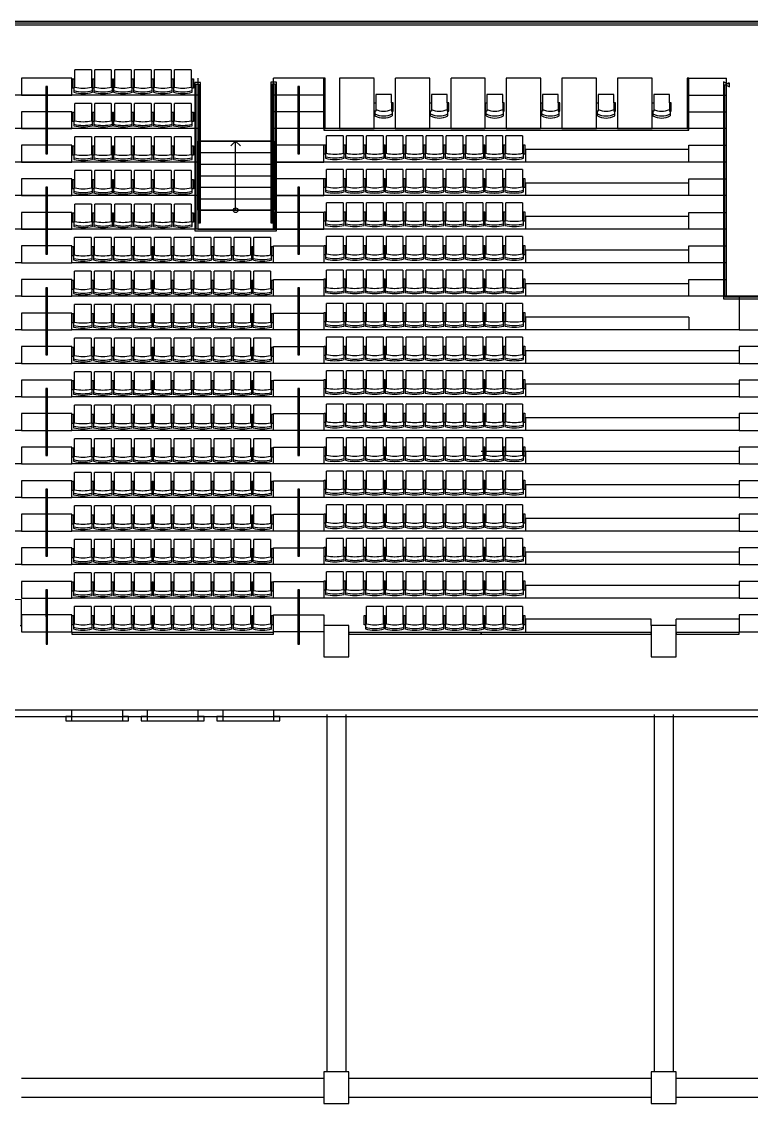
# Model space of a CAD drawing. Header units: inches. Extents: x -2562 to 2562, y 45 to 1163.
# Drawn here: x 168 to 864, y 45 to 1077 of the extents above; entities that cross this region are included whole.
import ezdxf

# ---------------------------------------------------------------- set-up
doc = ezdxf.new("R2010")
doc.units = ezdxf.units.IN
doc.header["$LTSCALE"] = 10
doc.header["$MEASUREMENT"] = 0
doc.linetypes.add('HIDDEN2', pattern=[0.1875, 0.125, -0.0625])
doc.layers.get('0').update_dxf_attribs({"linetype": 'CONTINUOUS'})
doc.layers.add('A-FLOR', color=3, linetype='CONTINUOUS')
doc.layers.add('A-WALL', color=5, linetype='CONTINUOUS')

# ---------------------------------------------------------------- blocks, each defined once
blk = doc.blocks.new('WHCHCOMPlow')
for p, q in [((49.6, 32.4), (34.6, 32.4)), ((34.6, 32.4), (34.6, 24.5)), ((49.6, 24.5), (49.6, 32.4)), ((33.9, 12), (33.9, 16.5)), ((50.4, 12), (50.4, 16.5))]:
    blk.add_line(p, q)
at = {"linetype": 'HIDDEN2', "ltscale": 0.5}
blk.add_lwpolyline([(33, 0), (33, 48), (0, 48), (0, 0)], close=True, dxfattribs=at)
for points in [[(34.6, 16.5), (33.1, 16.5), (33.1, 24.5), (34.6, 24.5)], [(49.6, 16.5), (51.1, 16.5), (51.1, 24.5), (49.6, 24.5)]]:
    blk.add_lwpolyline(points, close=True)
for centre, radius, start, end in [((42.1, 30), 18, 242.7363, 297.2292), ((42.1, 28), 18, 242.7363, 297.2292), ((42.1, 33.9), 17.4, 244.4325, 295.5332)]:
    blk.add_arc(centre, radius, start, end)
blk = doc.blocks.new('_Small')
at = {"color": 0, "linetype": 'ByBlock', "lineweight": -2}
blk.add_circle((0, 0), 0.25, dxfattribs=at)
blk = doc.blocks.new('AecRight')
at = {"color": 0, "linetype": 'ByBlock', "lineweight": -2}
for p, q in [((0, 0), (-0.5, 0.5)), ((-0.5, -0.5), (0, 0))]:
    blk.add_line(p, q, dxfattribs=at)
blk = doc.blocks.new('SeatA')
for p, q in [((7.9, 0), (-7.9, 0)), ((-7.9, -16.5), (-7.9, 0)), ((7.9, 0), (7.9, -16.5)), ((-10.1, -17.4), (-10.1, -8.5)), ((-10.1, -8.5), (-8.9, -8.5)), ((-8.9, -8.5), (-8.9, -17.4)), ((8.9, -8.5), (10.1, -8.5)), ((8.9, -17.4), (8.9, -8.5)), ((10.1, -8.5), (10.1, -17.4)), ((-8.9, -17.4), (-10.1, -17.4)), ((-7.9, -16.5), (-8.9, -16.5)), ((-8.9, -17.4), (-8.9, -21.4)), ((8.9, -16.5), (7.9, -16.5)), ((8.9, -21.4), (8.9, -16.5)), ((10.1, -17.4), (8.9, -17.4))]:
    blk.add_line(p, q)
for centre, radius, start, end in [((0.4, 17), 38, 255.7532, 269.331), ((0.4, 22.4), 39.9, 257.9002, 269.354), ((-0.4, 22.4), 39.9, 270.646, 282.0998), ((-0.4, 17), 38, 270.669, 284.2468), ((0.4, 17.5), 40, 256.4758, 269.3631), ((-0.4, 17.5), 40, 270.6369, 283.5242)]:
    blk.add_arc(centre, radius, start, end)

msp = doc.modelspace()

# ---------------------------------------------------------------- linework, layer by layer
at = {"layer": 'A-FLOR', "linetype": 'Continuous', "lineweight": -3}
for p, q in [((2208, 1075.5), (-2208, 1075.5)), ((-2208, 1074), (2208, 1074)), ((456, 1023), (456, 975)), ((457.5, 1023), (456, 1023)), ((457.5, 975), (457.5, 1023)), ((802.5, 1023), (802.5, 975)), ((804, 1023), (802.5, 1023)), ((804, 975), (804, 1023)), ((191.2, 1015), (191.2, 951)), ((192.7, 1015), (191.2, 1015)), ((192.7, 951), (192.7, 1015)), ((338.5, 1019), (333, 1019)), ((333, 1019), (333, 877.5)), ((334.5, 879), (334.5, 1017.5)), ((334.5, 1017.5), (337, 1017.5)), ((337, 1017.5), (337, 885)), ((338.5, 885), (338.5, 1019)), ((411, 1019.1), (405.5, 1019.1)), ((405.5, 1019.1), (405.5, 885)), ((407, 885), (407, 1017.6)), ((407, 1017.6), (409.5, 1017.6)), ((409.5, 1017.6), (409.5, 879)), ((411, 877.5), (411, 1019.1)), ((431.3, 1015), (431.3, 951)), ((432.8, 1015), (431.3, 1015)), ((432.8, 951), (432.8, 1015)), ((841.3, 1017.2), (837, 1019.5)), ((837, 1019.5), (837, 812.7)), ((838.5, 814.2), (838.5, 1017)), ((838.5, 1017), (842.8, 1014.7)), ((842.8, 1018.2), (841.3, 1018.2)), ((841.3, 1018.2), (841.3, 1017.2)), ((842.8, 1014.7), (842.8, 1018.2)), ((804, 975), (456, 975)), ((456, 975), (456, 973.5)), ((456, 975), (457.5, 975)), ((456, 973.5), (804, 973.5)), ((802.5, 975), (804, 975)), ((804, 973.5), (804, 975)), ((372, 897, -306), (372, 963, -306)), ((191.2, 951), (192.7, 951)), ((431.3, 951), (432.8, 951)), ((191.2, 919), (191.2, 855)), ((192.7, 919), (191.2, 919)), ((192.7, 855), (192.7, 919)), ((431.3, 919), (431.3, 855)), ((432.8, 919), (431.3, 919)), ((432.8, 855), (432.8, 919)), ((333, 877.5), (411, 877.5)), ((409.5, 879), (334.5, 879)), ((337, 885), (338.5, 885)), ((405.5, 885), (407, 885)), ((191.2, 855), (192.7, 855)), ((431.3, 855), (432.8, 855)), ((191.2, 823), (191.2, 759)), ((192.7, 823), (191.2, 823)), ((192.7, 759), (192.7, 823)), ((431.3, 823), (431.3, 759)), ((432.8, 823), (431.3, 823)), ((432.8, 759), (432.8, 823)), ((837, 812.7), (915, 812.7)), ((913.5, 814.2), (838.5, 814.2)), ((191.2, 759), (192.7, 759)), ((431.3, 759), (432.8, 759)), ((191.2, 727), (191.2, 663)), ((192.7, 727), (191.2, 727)), ((192.7, 663), (192.7, 727)), ((431.3, 727), (431.3, 663)), ((432.8, 727), (431.3, 727)), ((432.8, 663), (432.8, 727)), ((191.2, 663), (192.7, 663)), ((431.3, 663), (432.8, 663)), ((191.2, 631), (191.2, 567)), ((192.7, 631), (191.2, 631)), ((192.7, 567), (192.7, 631)), ((431.3, 631), (431.3, 567)), ((432.8, 631), (431.3, 631)), ((432.8, 567), (432.8, 631)), ((191.2, 567), (192.7, 567)), ((431.3, 567), (432.8, 567)), ((191.2, 535), (191.3, 483)), ((192.7, 535), (191.2, 535)), ((192.8, 483), (192.7, 535)), ((431.3, 535), (431.3, 483)), ((432.8, 535), (431.3, 535)), ((432.8, 483), (432.8, 535)), ((168, 525.5), (-168, 526.3)), ((168, 501), (168, 525.5)), ((166.5, 501), (168, 501)), ((408, 494.2), (216, 494.2)), ((216, 494.2), (216, 492.7)), ((216, 492.7), (408, 492.7)), ((408, 492.7), (408, 494.2)), ((606.2, 494.2), (480, 494.2)), ((480, 494.2), (480, 492.7)), ((480, 492.7), (606.2, 492.7)), ((768, 494.2), (606.2, 494.2)), ((606.2, 494.2), (606.2, 492.7)), ((606.2, 492.7), (606.2, 494.2)), ((606.2, 492.7), (768, 492.7)), ((768, 492.7), (768, 494.2)), ((852, 494.2), (792, 494.2)), ((792, 494.2), (792, 492.7)), ((792, 492.7), (852, 492.7)), ((852, 492.7), (852, 494.2)), ((191.3, 483), (192.8, 483)), ((431.3, 483), (432.8, 483))]:
    msp.add_line(p, q, dxfattribs=at)
at = {"layer": 'A-FLOR'}
for p, q in [((336, 1007), (-336, 1007)), ((336, 975), (-336, 975)), ((804, 955), (648.2, 955)), ((648.2, 955), (648.2, 943)), ((336, 943), (-336, 943)), ((840, 943), (408, 943)), ((606.2, 943), (444.1, 943)), ((804, 923), (648.2, 923)), ((648.2, 923), (648.2, 911)), ((336, 911), (-336, 911)), ((606.2, 911), (408, 911)), ((840, 911), (606.2, 911)), ((804, 891), (648.2, 891)), ((648.2, 891), (648.2, 880)), ((336, 879), (-392.8, 879)), ((606.2, 879), (408, 879)), ((840, 879), (606.2, 879)), ((804, 859), (648.2, 859)), ((648.2, 859), (648.2, 847)), ((168, 847), (-181.4, 847)), ((606.3, 847), (216, 847)), ((840, 847), (606.2, 847)), ((804, 827), (648.2, 827)), ((648.2, 827), (648.2, 815)), ((168, 815), (-181.4, 815)), ((606.2, 815), (216, 815)), ((912, 815), (606.2, 815)), ((804, 795), (648.2, 795)), ((648.2, 795), (648.2, 783)), ((804, 795), (804, 783)), ((168, 783), (-181.6, 783)), ((606.2, 783), (216, 783)), ((852, 783), (606.2, 783)), ((852, 763), (648.2, 763)), ((648.2, 763), (648.2, 751)), ((168, 751), (-181.6, 751)), ((606.2, 751), (216, 751)), ((852, 751), (606.2, 751)), ((852, 731), (648.2, 731)), ((648.2, 731), (648.2, 719)), ((168, 719), (-181.6, 719)), ((606.2, 719), (216, 719)), ((852, 719), (606.2, 719)), ((852, 699), (648.2, 699)), ((648.2, 699), (648.2, 687)), ((168, 687), (-181.6, 687)), ((606.2, 687), (216, 687)), ((852, 687), (606.2, 687)), ((852, 667), (606.2, 667)), ((648.2, 667), (648.2, 655)), ((168, 655), (-181.6, 655)), ((606.2, 655), (216, 655)), ((852, 655), (606.2, 655)), ((852, 635), (648.2, 635)), ((648.2, 635), (648.2, 623)), ((168, 623), (-181.6, 623)), ((606.2, 623), (216, 623)), ((852, 623), (606.2, 623)), ((852, 603), (648.2, 603)), ((648.2, 603), (648.2, 591)), ((168, 591), (-181.6, 591)), ((606.2, 591), (216, 591)), ((852, 591), (606.2, 591)), ((852, 571), (648.2, 571)), ((648.2, 571), (648.2, 559)), ((168, 559), (-181.6, 559)), ((606.2, 559), (216, 559)), ((852, 559), (606.2, 559)), ((852, 539), (648.2, 539)), ((648.2, 539), (648.2, 527)), ((606.2, 527), (216, 527)), ((852, 527), (606.2, 527)), ((768, 507), (648.2, 507)), ((648.2, 507), (648.2, 495)), ((768, 501), (768, 507)), ((852, 507), (792, 507)), ((792, 501), (792, 507))]:
    msp.add_line(p, q, dxfattribs=at)
at = {"layer": 'A-FLOR', "linetype": 'Continuous', "lineweight": 35}
for p, q in [((408, 963, -306), (336, 963, -306)), ((336, 963, -306), (336, 897, -306)), ((408, 897, -306), (408, 963, -306)), ((336, 897, -306), (408, 897, -306))]:
    msp.add_line(p, q, dxfattribs=at)
at = {"layer": 'A-FLOR'}
for points in [[(2200, 1077), (-2200, 1077)], [(336, 1023), (336, 879), (408, 879), (408, 1023)], [(456, 1007), (456, 1023), (408, 1023)], [(804, 1007), (804, 1023), (840, 1023)], [(912, 1023), (912, 815), (840, 815), (840, 1023)], [(456, 991), (456, 1007), (408, 1007)], [(804, 991), (804, 1007), (840, 1007)], [(456, 975), (456, 991), (408, 991)], [(804, 975), (804, 991), (840, 991)], [(840, 975), (408, 975)], [(804, 943), (804, 959), (840, 959)], [(804, 911), (804, 927), (840, 927)], [(804, 879), (804, 895), (840, 895)], [(804, 847), (804, 863), (840, 863)], [(804, 815), (804, 831), (840, 831)]]:
    msp.add_lwpolyline(points, dxfattribs=at)
for points in [[(216, 1023), (168, 1023), (168, 1007), (216, 1007)], [(216, 991), (168, 991), (168, 975), (216, 975)], [(216, 959), (168, 959), (168, 943), (216, 943)], [(456, 959), (408, 959), (408, 943), (456, 943)], [(216, 927), (168, 927), (168, 911), (216, 911)], [(456, 927), (408, 927), (408, 911), (456, 911)], [(216, 895), (168, 895), (168, 879), (216, 879)], [(456, 895), (408, 895), (408, 879), (456, 879)], [(216, 863), (168, 863), (168, 847), (216, 847)], [(408, 863), (456, 863), (456, 847), (408, 847)], [(216, 831), (168, 831), (168, 815), (216, 815)], [(408, 831), (456, 831), (456, 815), (408, 815)], [(900, 815), (852, 815), (852, 783), (900, 783)], [(216, 799), (168, 799), (168, 783), (216, 783)], [(408, 799), (456, 799), (456, 783), (408, 783)], [(216, 767), (168, 767), (168, 751), (216, 751)], [(408, 767), (456, 767), (456, 751), (408, 751)], [(900, 767), (852, 767), (852, 751), (900, 751)], [(216, 735), (168, 735), (168, 719), (216, 719)], [(408, 735), (456, 735), (456, 719), (408, 719)], [(900, 735), (852, 735), (852, 719), (900, 719)], [(216, 703), (168, 703), (168, 687), (216, 687)], [(408, 703), (456, 703), (456, 687), (408, 687)], [(900, 703), (852, 703), (852, 687), (900, 687)], [(216, 671), (168, 671), (168, 655), (216, 655)], [(408, 671), (456, 671), (456, 655), (408, 655)], [(900, 671), (852, 671), (852, 655), (900, 655)], [(216, 639), (168, 639), (168, 623), (216, 623)], [(408, 639), (456, 639), (456, 623), (408, 623)], [(900, 639), (852, 639), (852, 623), (900, 623)], [(216, 607), (168, 607), (168, 591), (216, 591)], [(408, 607), (456, 607), (456, 591), (408, 591)], [(900, 607), (852, 607), (852, 591), (900, 591)], [(216, 575), (168, 575), (168, 559), (216, 559)], [(408, 575), (456, 575), (456, 559), (408, 559)], [(900, 575), (852, 575), (852, 559), (900, 559)], [(216, 543), (168, 543), (168, 527), (216, 527)], [(408, 543), (456, 543), (456, 527), (408, 527)], [(900, 543), (852, 543), (852, 527), (900, 527)], [(216, 511), (168, 511), (168, 495), (216, 495)], [(408, 511), (456, 511), (456, 495), (408, 495)], [(900, 511), (852, 511), (852, 495), (900, 495)]]:
    msp.add_lwpolyline(points, close=True, dxfattribs=at)
at = {"layer": 'A-FLOR', "linetype": 'Continuous', "lineweight": -3, "extrusion": (0, 1, 0)}
for elevation in [963, 952, 941, 930, 919, 908, 897]:
    msp.add_lwpolyline([(-336, -306), (-408, -306)], dxfattribs=dict(at, elevation=elevation))
at = {"layer": 'A-WALL', "linetype": 'Continuous', "lineweight": 25}
for p, q in [((480, 501), (456, 501)), ((456, 501), (456, 471)), ((480, 471), (480, 501)), ((792, 501), (768, 501)), ((768, 501), (768, 471)), ((792, 471), (792, 501)), ((456, 471), (480, 471)), ((768, 471), (792, 471)), ((480, 75), (456, 75)), ((456, 75), (456, 45)), ((480, 45), (480, 75)), ((792, 75), (768, 75)), ((768, 75), (768, 45)), ((792, 45), (792, 75)), ((456, 45), (480, 45)), ((768, 45), (792, 45))]:
    msp.add_line(p, q, dxfattribs=at)
at = {"layer": 'A-WALL', "linetype": 'Continuous', "lineweight": -3}
for p, q in [((216, 420), (96, 420)), ((102, 414), (216, 414)), ((210, 414), (210, 410)), ((216, 414), (210, 414)), ((216, 414), (216, 420)), ((264, 420), (216, 420)), ((216, 410), (216, 414)), ((216, 414), (264, 414)), ((264, 420), (264, 414)), ((288, 420), (264, 420)), ((264, 414), (270, 414)), ((270, 414), (264, 414)), ((264, 414), (264, 410)), ((270, 410), (270, 414)), ((270, 414), (288, 414)), ((282, 414), (282, 410)), ((288, 414), (282, 414)), ((288, 414), (288, 420)), ((336, 420), (288, 420)), ((288, 410), (288, 414)), ((288, 414), (336, 414)), ((336, 420), (336, 414)), ((360, 420), (336, 420)), ((336, 414), (342, 414)), ((342, 414), (336, 414)), ((336, 414), (336, 410)), ((342, 410), (342, 414)), ((342, 414), (360, 414)), ((354, 414), (354, 410)), ((360, 414), (354, 414)), ((360, 414), (360, 420)), ((408, 420), (360, 420)), ((360, 410), (360, 414)), ((360, 414), (408, 414)), ((408, 420), (408, 414)), ((1461, 420), (408, 420)), ((408, 414), (414, 414)), ((414, 414), (408, 414)), ((408, 414), (408, 410)), ((414, 410), (414, 414)), ((414, 414), (1461, 414)), ((210, 410), (216, 410)), ((264, 410), (270, 410)), ((282, 410), (288, 410)), ((336, 410), (342, 410)), ((354, 410), (360, 410)), ((408, 410), (414, 410))]:
    msp.add_line(p, q, dxfattribs=at)
at = {"layer": 'A-WALL'}
for p, q in [((459, 416), (459, 75)), ((477, 416), (477, 75)), ((771, 416), (771, 75)), ((789, 416), (789, 75)), ((216, 410, 42), (264, 410, 42)), ((288, 410, 42), (336, 410, 42)), ((360, 410, 42), (408, 410, 42)), ((168, 69), (456, 69)), ((480, 69), (768, 69)), ((792, 69), (1077, 69)), ((168, 51), (456, 51)), ((480, 51), (768, 51)), ((792, 51), (1077, 51))]:
    msp.add_line(p, q, dxfattribs=at)

# ---------------------------------------------------------------- block references
at = {"layer": 'A-FLOR', "linetype": 'Continuous', "lineweight": -3}
for name, p in [('SeatA', (226.6, 1031)), ('SeatA', (245.6, 1031)), ('SeatA', (264.6, 1031)), ('SeatA', (283.6, 1031)), ('SeatA', (302.6, 1031)), ('SeatA', (321.6, 1031)), ('WHCHCOMPlow', (471, 975.1)), ('WHCHCOMPlow', (524, 975)), ('WHCHCOMPlow', (577, 975)), ('WHCHCOMPlow', (630, 975)), ('WHCHCOMPlow', (683, 975)), ('WHCHCOMPlow', (736, 975)), ('SeatA', (226.6, 999)), ('SeatA', (245.6, 999)), ('SeatA', (264.6, 999)), ('SeatA', (283.6, 999)), ('SeatA', (302.6, 999)), ('SeatA', (321.6, 999)), ('SeatA', (226.6, 967)), ('SeatA', (245.6, 967)), ('SeatA', (264.6, 967)), ('SeatA', (283.6, 967)), ('SeatA', (302.6, 967)), ('SeatA', (321.6, 967)), ('SeatA', (466.6, 968)), ('SeatA', (485.6, 968)), ('SeatA', (504.6, 968)), ('SeatA', (523.6, 968)), ('SeatA', (542.6, 968)), ('SeatA', (561.6, 968)), ('SeatA', (580.6, 968)), ('SeatA', (599.6, 968)), ('SeatA', (618.6, 968)), ('SeatA', (637.6, 968)), ('SeatA', (226.6, 935)), ('SeatA', (245.6, 935)), ('SeatA', (264.6, 935)), ('SeatA', (283.6, 935)), ('SeatA', (302.6, 935)), ('SeatA', (321.6, 935)), ('SeatA', (466.6, 936)), ('SeatA', (485.6, 936)), ('SeatA', (504.6, 936)), ('SeatA', (523.6, 936)), ('SeatA', (542.6, 936)), ('SeatA', (561.6, 936)), ('SeatA', (580.6, 936)), ('SeatA', (599.6, 936)), ('SeatA', (618.6, 936)), ('SeatA', (637.6, 936)), ('SeatA', (226.6, 903)), ('SeatA', (245.6, 903)), ('SeatA', (264.6, 903)), ('SeatA', (283.6, 903)), ('SeatA', (302.6, 903)), ('SeatA', (321.6, 903)), ('SeatA', (466.6, 904)), ('SeatA', (485.6, 904)), ('SeatA', (504.6, 904)), ('SeatA', (523.6, 904)), ('SeatA', (542.6, 904)), ('SeatA', (561.6, 904)), ('SeatA', (580.6, 904)), ('SeatA', (599.6, 904)), ('SeatA', (618.6, 904)), ('SeatA', (637.6, 904)), ('SeatA', (226.4, 871)), ('SeatA', (245.4, 871)), ('SeatA', (264.4, 871)), ('SeatA', (283.4, 871)), ('SeatA', (302.4, 871)), ('SeatA', (321.4, 871)), ('SeatA', (340.4, 871)), ('SeatA', (359.4, 871)), ('SeatA', (378.4, 871)), ('SeatA', (397.4, 871)), ('SeatA', (466.6, 872)), ('SeatA', (485.6, 872)), ('SeatA', (504.6, 872)), ('SeatA', (523.6, 872)), ('SeatA', (542.6, 872)), ('SeatA', (561.6, 872)), ('SeatA', (580.6, 872)), ('SeatA', (599.6, 872)), ('SeatA', (618.6, 872)), ('SeatA', (637.6, 872)), ('SeatA', (226.4, 839)), ('SeatA', (245.4, 839)), ('SeatA', (264.4, 839)), ('SeatA', (283.4, 839)), ('SeatA', (302.4, 839)), ('SeatA', (321.4, 839)), ('SeatA', (340.4, 839)), ('SeatA', (359.4, 839)), ('SeatA', (378.4, 839)), ('SeatA', (397.4, 839)), ('SeatA', (466.6, 840)), ('SeatA', (485.6, 840)), ('SeatA', (504.6, 840)), ('SeatA', (523.6, 840)), ('SeatA', (542.6, 840)), ('SeatA', (561.6, 840)), ('SeatA', (580.6, 840)), ('SeatA', (599.6, 840)), ('SeatA', (618.6, 840)), ('SeatA', (637.6, 840)), ('SeatA', (226.4, 807)), ('SeatA', (245.4, 807)), ('SeatA', (264.4, 807)), ('SeatA', (283.4, 807)), ('SeatA', (302.4, 807)), ('SeatA', (321.4, 807)), ('SeatA', (340.4, 807)), ('SeatA', (359.4, 807)), ('SeatA', (378.4, 807)), ('SeatA', (397.4, 807)), ('SeatA', (466.6, 808)), ('SeatA', (485.6, 808)), ('SeatA', (504.6, 808)), ('SeatA', (523.6, 808)), ('SeatA', (542.6, 808)), ('SeatA', (561.6, 808)), ('SeatA', (580.6, 808)), ('SeatA', (599.6, 808)), ('SeatA', (618.6, 808)), ('SeatA', (637.6, 808)), ('SeatA', (226.4, 775)), ('SeatA', (245.4, 775)), ('SeatA', (264.4, 775)), ('SeatA', (283.4, 775)), ('SeatA', (302.4, 775)), ('SeatA', (321.4, 775)), ('SeatA', (340.4, 775)), ('SeatA', (359.4, 775)), ('SeatA', (378.4, 775)), ('SeatA', (397.4, 775)), ('SeatA', (466.6, 776)), ('SeatA', (485.6, 776)), ('SeatA', (504.6, 776)), ('SeatA', (523.6, 776)), ('SeatA', (542.6, 776)), ('SeatA', (561.6, 776)), ('SeatA', (580.6, 776)), ('SeatA', (599.6, 776)), ('SeatA', (618.6, 776)), ('SeatA', (637.6, 776)), ('SeatA', (466.6, 744)), ('SeatA', (485.6, 744)), ('SeatA', (504.6, 744)), ('SeatA', (523.6, 744)), ('SeatA', (542.6, 744)), ('SeatA', (561.6, 744)), ('SeatA', (580.6, 744)), ('SeatA', (599.6, 744)), ('SeatA', (618.6, 744)), ('SeatA', (637.6, 744)), ('SeatA', (226.4, 743)), ('SeatA', (245.4, 743)), ('SeatA', (264.4, 743)), ('SeatA', (283.4, 743)), ('SeatA', (302.4, 743)), ('SeatA', (321.4, 743)), ('SeatA', (340.4, 743)), ('SeatA', (359.4, 743)), ('SeatA', (378.4, 743)), ('SeatA', (397.4, 743)), ('SeatA', (226.4, 711)), ('SeatA', (245.4, 711)), ('SeatA', (264.4, 711)), ('SeatA', (283.4, 711)), ('SeatA', (302.4, 711)), ('SeatA', (321.4, 711)), ('SeatA', (340.4, 711)), ('SeatA', (359.4, 711)), ('SeatA', (378.4, 711)), ('SeatA', (397.4, 711)), ('SeatA', (466.6, 712)), ('SeatA', (485.6, 712)), ('SeatA', (504.6, 712)), ('SeatA', (523.6, 712)), ('SeatA', (542.6, 712)), ('SeatA', (561.6, 712)), ('SeatA', (580.6, 712)), ('SeatA', (599.6, 712)), ('SeatA', (618.6, 712)), ('SeatA', (637.6, 712)), ('SeatA', (226.4, 679)), ('SeatA', (245.4, 679)), ('SeatA', (264.4, 679)), ('SeatA', (283.4, 679)), ('SeatA', (302.4, 679)), ('SeatA', (321.4, 679)), ('SeatA', (340.4, 679)), ('SeatA', (359.4, 679)), ('SeatA', (378.4, 679)), ('SeatA', (397.4, 679)), ('SeatA', (466.6, 680)), ('SeatA', (485.6, 680)), ('SeatA', (504.6, 680)), ('SeatA', (523.6, 680)), ('SeatA', (542.6, 680)), ('SeatA', (561.6, 680)), ('SeatA', (580.6, 680)), ('SeatA', (599.6, 680)), ('SeatA', (618.6, 680)), ('SeatA', (637.6, 680)), ('SeatA', (226.4, 647)), ('SeatA', (245.4, 647)), ('SeatA', (264.4, 647)), ('SeatA', (283.4, 647)), ('SeatA', (302.4, 647)), ('SeatA', (321.4, 647)), ('SeatA', (340.4, 647)), ('SeatA', (359.4, 647)), ('SeatA', (378.4, 647)), ('SeatA', (397.4, 647)), ('SeatA', (466.6, 648)), ('SeatA', (485.6, 648)), ('SeatA', (504.6, 648)), ('SeatA', (523.6, 648)), ('SeatA', (542.6, 648)), ('SeatA', (561.6, 648)), ('SeatA', (580.6, 648)), ('SeatA', (599.6, 648)), ('SeatA', (618.6, 648)), ('SeatA', (637.6, 648)), ('SeatA', (226.4, 615)), ('SeatA', (245.4, 615)), ('SeatA', (264.4, 615)), ('SeatA', (283.4, 615)), ('SeatA', (302.4, 615)), ('SeatA', (321.4, 615)), ('SeatA', (340.4, 615)), ('SeatA', (359.4, 615)), ('SeatA', (378.4, 615)), ('SeatA', (397.4, 615)), ('SeatA', (466.6, 616)), ('SeatA', (485.6, 616)), ('SeatA', (504.6, 616)), ('SeatA', (523.6, 616)), ('SeatA', (542.6, 616)), ('SeatA', (561.6, 616)), ('SeatA', (580.6, 616)), ('SeatA', (599.6, 616)), ('SeatA', (618.6, 616)), ('SeatA', (637.6, 616)), ('SeatA', (226.4, 583)), ('SeatA', (245.4, 583)), ('SeatA', (264.4, 583)), ('SeatA', (283.4, 583)), ('SeatA', (302.4, 583)), ('SeatA', (321.4, 583)), ('SeatA', (340.4, 583)), ('SeatA', (359.4, 583)), ('SeatA', (378.4, 583)), ('SeatA', (397.4, 583)), ('SeatA', (466.6, 584)), ('SeatA', (485.6, 584)), ('SeatA', (504.6, 584)), ('SeatA', (523.6, 584)), ('SeatA', (542.6, 584)), ('SeatA', (561.6, 584)), ('SeatA', (580.6, 584)), ('SeatA', (599.6, 584)), ('SeatA', (618.6, 584)), ('SeatA', (637.6, 584)), ('SeatA', (226.4, 551)), ('SeatA', (245.4, 551)), ('SeatA', (264.4, 551)), ('SeatA', (283.4, 551)), ('SeatA', (302.4, 551)), ('SeatA', (321.4, 551)), ('SeatA', (340.4, 551)), ('SeatA', (359.4, 551)), ('SeatA', (378.4, 551)), ('SeatA', (397.4, 551)), ('SeatA', (466.6, 552)), ('SeatA', (485.6, 552)), ('SeatA', (504.6, 552)), ('SeatA', (523.6, 552)), ('SeatA', (542.6, 552)), ('SeatA', (561.6, 552)), ('SeatA', (580.6, 552)), ('SeatA', (599.6, 552)), ('SeatA', (618.6, 552)), ('SeatA', (637.6, 552)), ('SeatA', (226.4, 519)), ('SeatA', (245.4, 519)), ('SeatA', (264.4, 519)), ('SeatA', (283.4, 519)), ('SeatA', (302.4, 519)), ('SeatA', (321.4, 519)), ('SeatA', (340.4, 519)), ('SeatA', (359.4, 519)), ('SeatA', (378.4, 519)), ('SeatA', (397.4, 519)), ('SeatA', (504.6, 519)), ('SeatA', (523.6, 519)), ('SeatA', (542.6, 519)), ('SeatA', (561.6, 519)), ('SeatA', (580.6, 519)), ('SeatA', (599.6, 519)), ('SeatA', (618.6, 519)), ('SeatA', (637.6, 519))]:
    msp.add_blockref(name, p, dxfattribs=at)
at = {"layer": 'A-FLOR', "linetype": 'Continuous', "lineweight": -3, "xscale": 9, "yscale": 9, "zscale": 9, "rotation": 90}
for name, p in [('AecRight', (372, 963, -306)), ('_Small', (372, 897, -306))]:
    msp.add_blockref(name, p, dxfattribs=at)

doc.saveas('drawing.dxf')
